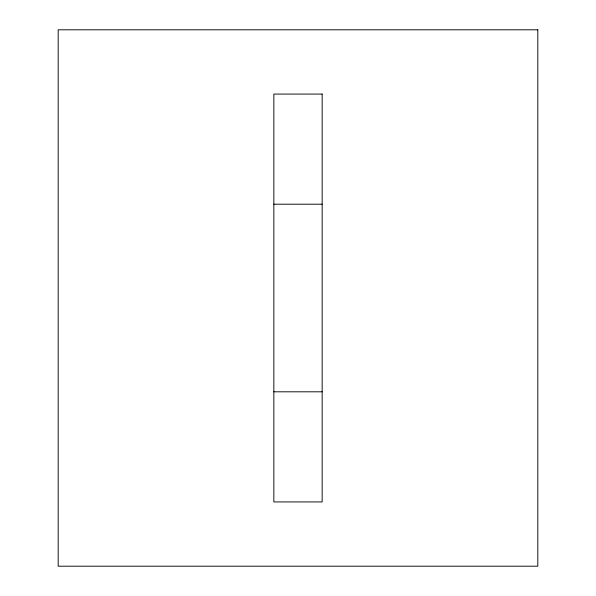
<?xml version="1.0" encoding="UTF-8"?>
<svg xmlns="http://www.w3.org/2000/svg" width="596" height="596" viewBox="0 0 596 596"><rect width="100%" height="100%" fill="white"/><g stroke="black" fill="none" stroke-linecap="round" stroke-linejoin="round"><path stroke-width="0.89" d="M273.84 204.19L322.16 204.19M273.84 391.81L322.16 391.81M537.815 29.8L58.184 29.8L58.184 566.2L537.815 566.2L537.815 29.8M322.16 94.071L273.84 94.071L273.84 501.929L322.16 501.929L322.16 94.071"/></g></svg>
